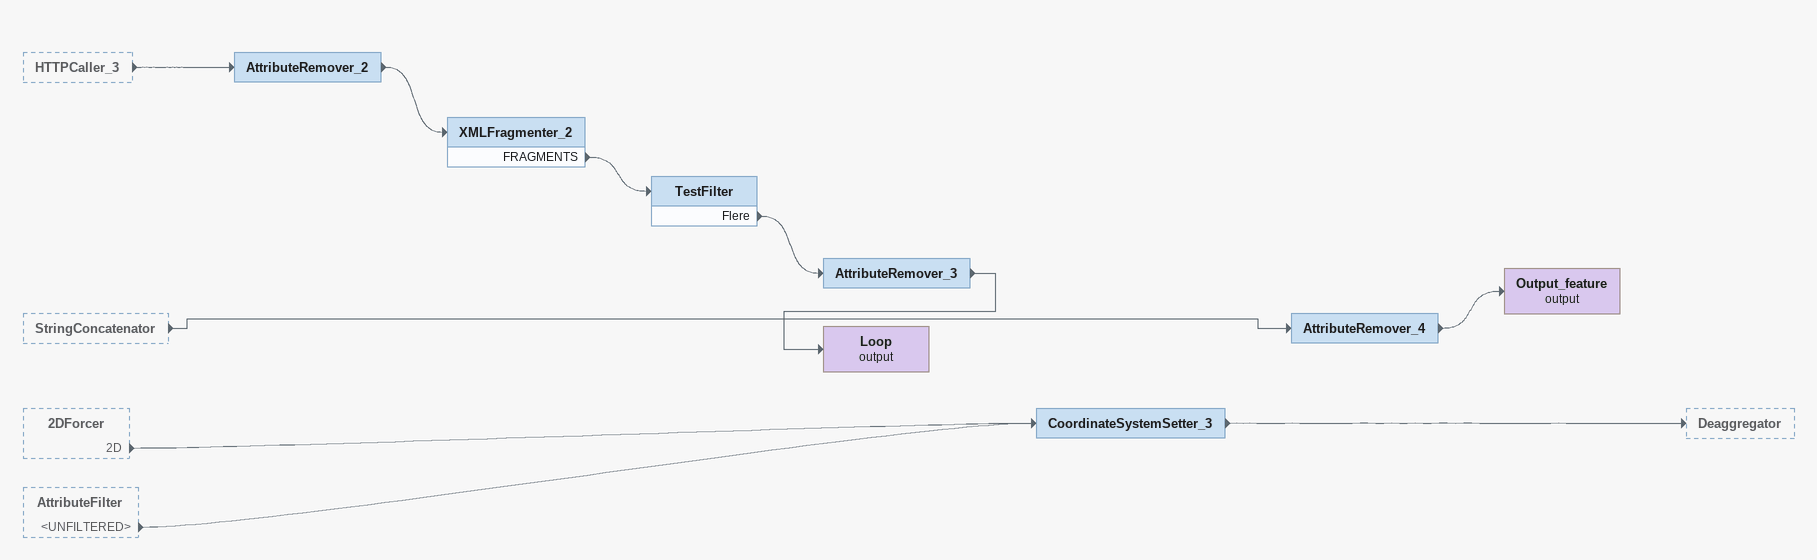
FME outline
HTTPCaller_3 [outside]
    -> AttributeRemover_2
StringConcatenator [outside]
    -> AttributeRemover_4
2DForcer [outside]
    2D -> CoordinateSystemSetter_3
AttributeFilter [outside]
    <UNFILTERED> -> CoordinateSystemSetter_3
CoordinateSystemSetter_3
    -> Deaggregator
AttributeRemover_4
    -> Output_feature (output)
Output_feature (output)
AttributeRemover_2
    -> XMLFragmenter_2
XMLFragmenter_2
    FRAGMENTS -> TestFilter
TestFilter
    Flere -> AttributeRemover_3
AttributeRemover_3
    -> Loop (output)
Loop (output)
